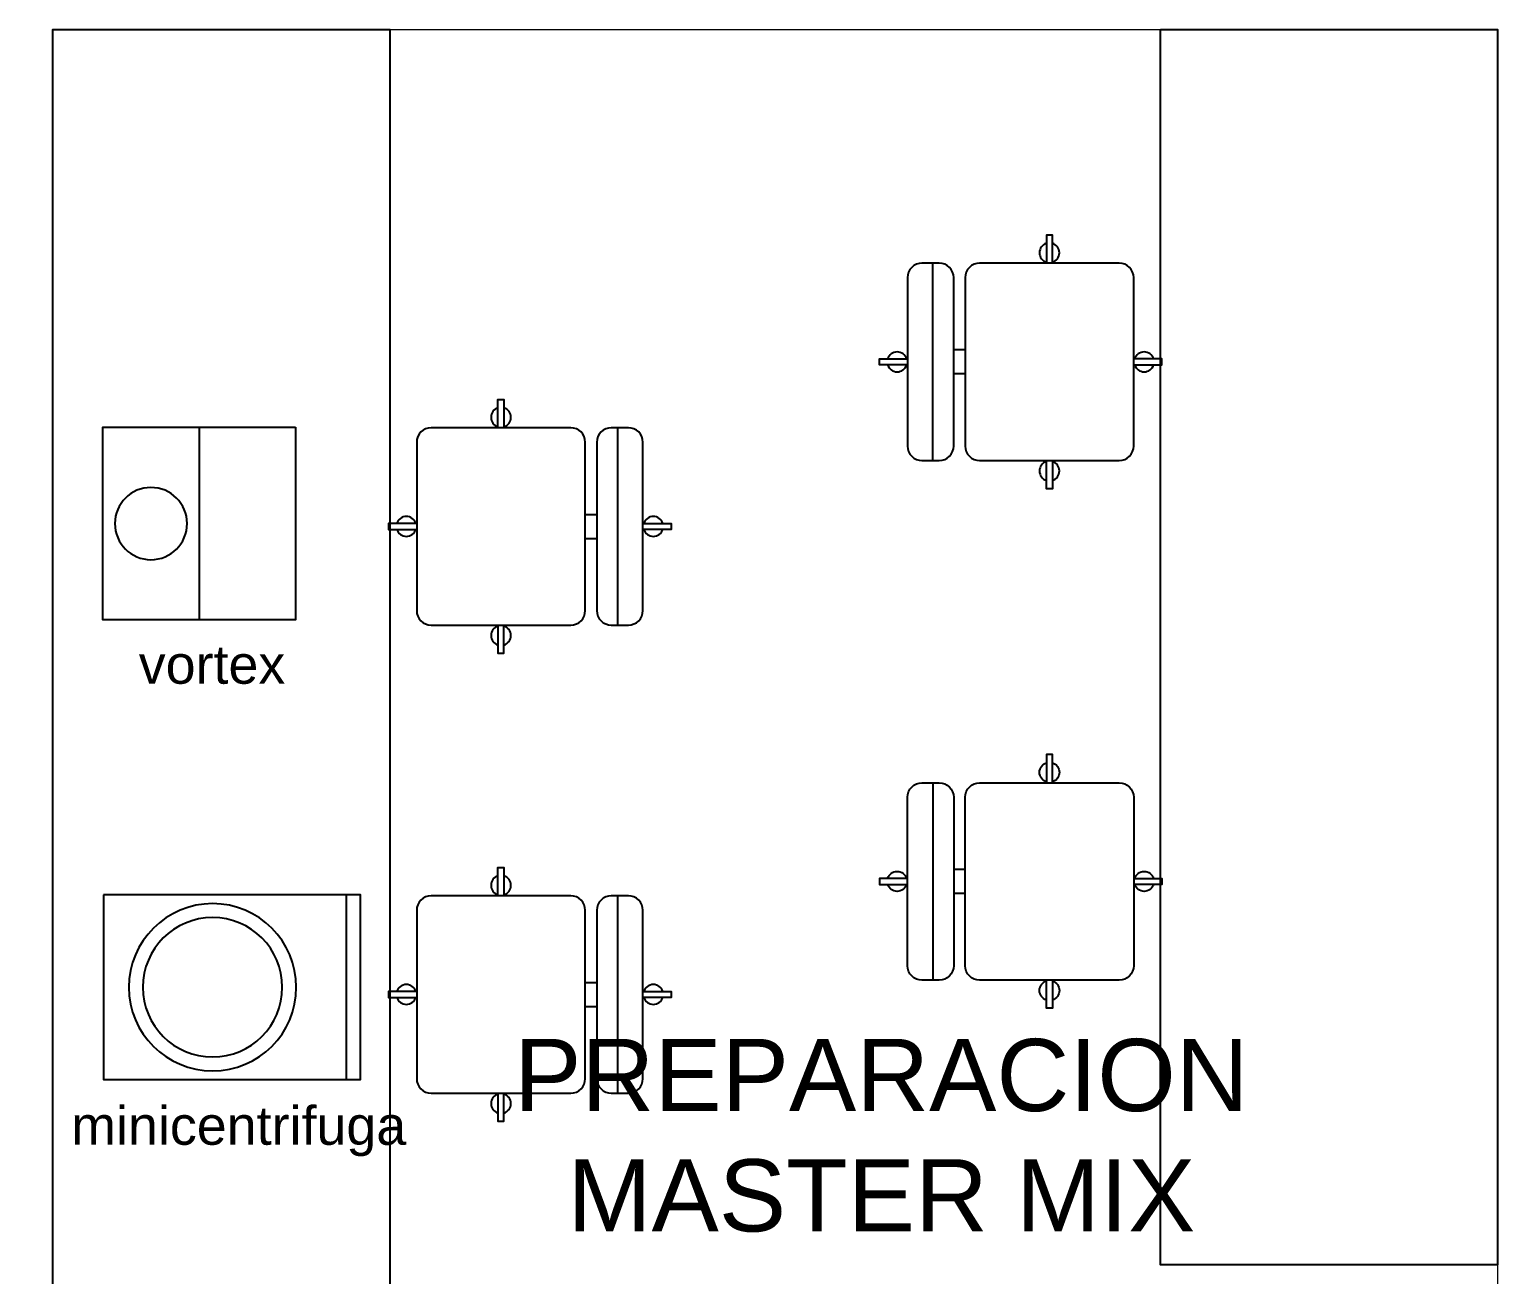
# Model space of a CAD drawing. Header units: metres. Extents: x -22 to 564, y 0 to 143.
# Drawn here: x 300.54 to 303.589, y 41.488 to 44.075 of the extents above; entities that cross this region are included whole.
import ezdxf

# ---------------------------------------------------------------- set-up
doc = ezdxf.new("R2010")
doc.units = ezdxf.units.M
for name, color, linetype in [('TEXTO', 7, 'Continuous'), ('XREF 3N NEURO-ONCOLOGIA$0$MOBILIARIO', 161, 'Continuous'), ('XREF 3N NEURO-ONCOLOGIA$0$MOBILIARIO FIJO', 40, 'Continuous'), ('XREF 3N NEURO-ONCOLOGIA$0$TEXTO', 7, 'Continuous')]:
    doc.layers.add(name, color=color, linetype=linetype)
doc.layers.add('XREF 3N NEURO-ONCOLOGIA$0$MUROS DE TABLAROCA', color=150, linetype='Continuous', lineweight=13)
doc.styles.add('100 SUBTITULOS 30', font='arial.ttf', dxfattribs={"height": 0.3})
doc.styles.add('XREF 3N NEURO-ONCOLOGIA$0$100 SUBTITULOS 30', font='arial.ttf', dxfattribs={"height": 0.3})

# ---------------------------------------------------------------- blocks, each defined once
blk = doc.blocks.new('XREF 3N NEURO-ONCOLOGIA$0$XR-00$0$04 AQ 03$0$51144A1J')
at = {"layer": 'XREF 3N NEURO-ONCOLOGIA$0$MOBILIARIO'}
for p, q in [((-0.205, 0.5256), (0.205, 0.5256)), ((-0.025, 0.4585), (-0.025, 0.4824)), ((0.025, 0.4585), (0.025, 0.4824))]:
    blk.add_line(p, q, dxfattribs=at)
for points in [[(-0.0062, 0.5782), (-0.0062, 0.6367), (0.0062, 0.6367), (0.0062, 0.5782)], [(-0.205, 0.2773), (-0.2635, 0.2773), (-0.2635, 0.2897), (-0.205, 0.2897)], [(0.205, 0.2773), (0.2635, 0.2773), (0.2635, 0.2897), (0.205, 0.2897)], [(-0.0062, 0.1085), (-0.0062, 0.05), (0.0062, 0.05), (0.0062, 0.1085)]]:
    blk.add_lwpolyline(points, dxfattribs=at)
for points in [[(0.205, 0.5482, 0.414214), (0.175, 0.5782), (-0.175, 0.5782, 0.414214), (-0.205, 0.5482), (-0.205, 0.5124, 0.414214), (-0.175, 0.4824), (0.175, 0.4824, 0.414214), (0.205, 0.5124)], [(0.205, 0.4285, 0.414214), (0.175, 0.4585), (-0.175, 0.4585, 0.414214), (-0.205, 0.4285), (-0.205, 0.1385, 0.414214), (-0.175, 0.1085), (0.175, 0.1085, 0.414214), (0.205, 0.1385)]]:
    blk.add_lwpolyline(points, format="xyb", close=True, dxfattribs=at)
for centre, start, end in [((0, 0.5998), 107.3771, 252.6229), ((0, 0.5998), 287.378, 72.622), ((-0.2266, 0.2835), 17.378, 162.622), ((-0.2266, 0.2835), 197.3771, 342.6229), ((0.2266, 0.2835), 17.378, 162.622), ((0.2266, 0.2835), 197.3771, 342.6229), ((0, 0.0869), 107.3771, 252.6229), ((0, 0.0869), 287.378, 72.622)]:
    blk.add_arc(centre, 0.0207, start, end, dxfattribs=at)
blk = doc.blocks.new('XREF 3N NEURO-ONCOLOGIA$0$A-03 PLANTA BAJA$0$equipouroanalisis')
for points in [[(-0.4, -0.2), (0, -0.2), (0, 0.2), (-0.4, 0.2), (-0.4, 0.2), (-0.4, 0), (-0.4, -0.2)], [(-0.4, 0), (0, 0)]]:
    blk.add_lwpolyline(points)
blk.add_circle((-0.2, 0.1), 0.075)
blk = doc.blocks.new('XREF 3N NEURO-ONCOLOGIA$0$A$Cd25cff23')
at = {"extrusion": (-1.0057e-18, 2.37902e-20, -1), "zscale": -0.9999999999999999, "rotation": 90.00027025357498}
blk.add_blockref('XREF 3N NEURO-ONCOLOGIA$0$A-03 PLANTA BAJA$0$equipouroanalisis', (-0.118, 0.0547), dxfattribs=at)
blk = doc.blocks.new('XREF 3N NEURO-ONCOLOGIA$0$BORTEX')
blk.add_line((-0.192, -0.504), (0.192, -0.504))
blk.add_lwpolyline([(-0.192, 0), (0.192, 0), (0.192, -0.5338), (-0.192, -0.5338)], close=True)
for radius in [0.1738, 0.1448]:
    blk.add_circle((0, -0.2266), radius)
blk = doc.blocks.new('XREF 3N NEURO-ONCOLOGIA')
at = {"layer": 'XREF 3N NEURO-ONCOLOGIA$0$MOBILIARIO FIJO', "elevation": 0}
blk.add_lwpolyline([(8.8554, 35.9401), (8.8554, 36.6401), (11.808, 36.64), (11.808, 35.94)], close=True, dxfattribs=at)
at = {"layer": 'XREF 3N NEURO-ONCOLOGIA$0$MOBILIARIO FIJO'}
blk.add_lwpolyline([(11.808, 34.34), (11.808, 33.64), (9.241, 33.6401), (9.241, 34.3401)], close=True, dxfattribs=at)
at = {"layer": 'XREF 3N NEURO-ONCOLOGIA$0$MUROS DE TABLAROCA'}
for points in [[(11.108, 36.7401), (8.508, 36.7401), (8.508, 36.6401), (11.808, 36.64)], [(11.808, 36.6401), (11.808, 33.6401), (8.108, 33.6401)]]:
    blk.add_lwpolyline(points, dxfattribs=at)
at = {"layer": 'XREF 3N NEURO-ONCOLOGIA$0$MOBILIARIO', "xscale": -1}
blk.add_blockref('XREF 3N NEURO-ONCOLOGIA$0$BORTEX', (9.8179, 36.5349, 0), dxfattribs=at)
at = {"layer": 'XREF 3N NEURO-ONCOLOGIA$0$MOBILIARIO', "rotation": 90.00000000000001}
blk.add_blockref('XREF 3N NEURO-ONCOLOGIA$0$A$Cd25cff23', (10.6359, 36.2183, 0), dxfattribs=at)
at = {"layer": 'XREF 3N NEURO-ONCOLOGIA$0$MOBILIARIO', "xscale": 1.000021560058902, "yscale": 1.000021560058902, "zscale": 1.000021560058902, "rotation": 180}
for p in [(9.8029, 35.993, 0), (10.7753, 35.993, 0)]:
    blk.add_blockref('XREF 3N NEURO-ONCOLOGIA$0$XR-00$0$04 AQ 03$0$51144A1J', p, dxfattribs=at)
at = {"layer": 'XREF 3N NEURO-ONCOLOGIA$0$MOBILIARIO', "yscale": 1.000021560058902, "zscale": 1.000021560058902}
for p, xscale in [((10.0377, 34.2871, 0), -1.000021560058902), ((11.1172, 34.2871, 0), 1.000021560058902)]:
    blk.add_blockref('XREF 3N NEURO-ONCOLOGIA$0$XR-00$0$04 AQ 03$0$51144A1J', p, dxfattribs=dict(at, xscale=xscale))
at = {"layer": 'XREF 3N NEURO-ONCOLOGIA$0$TEXTO', "char_height": 0.08, "width": 0.630823, "attachment_point": 1, "rotation": 270, "style": 'XREF 3N NEURO-ONCOLOGIA$0$100 SUBTITULOS 30'}
for s, insert in [('minicentrifuga', (9.5706, 36.6019, 0)), ('\\pxqc;vortex', (10.5284, 36.6249, 0))]:
    blk.add_mtext(s, dxfattribs=dict(at, insert=insert))

msp = doc.modelspace()

# ---------------------------------------------------------------- block references
at = {"rotation": 90}
msp.add_blockref('XREF 3N NEURO-ONCOLOGIA', (337.2286, 32.2671), dxfattribs=at)

# ---------------------------------------------------------------- next in the draw order: texts
at = {"layer": 'TEXTO', "insert": (301.3545, 41.9777, 0), "char_height": 0.15, "width": 1.909151, "attachment_point": 1, "style": '100 SUBTITULOS 30'}
msp.add_mtext('\\pxqc;PREPARACION MASTER MIX', dxfattribs=at)

doc.saveas('drawing.dxf')
